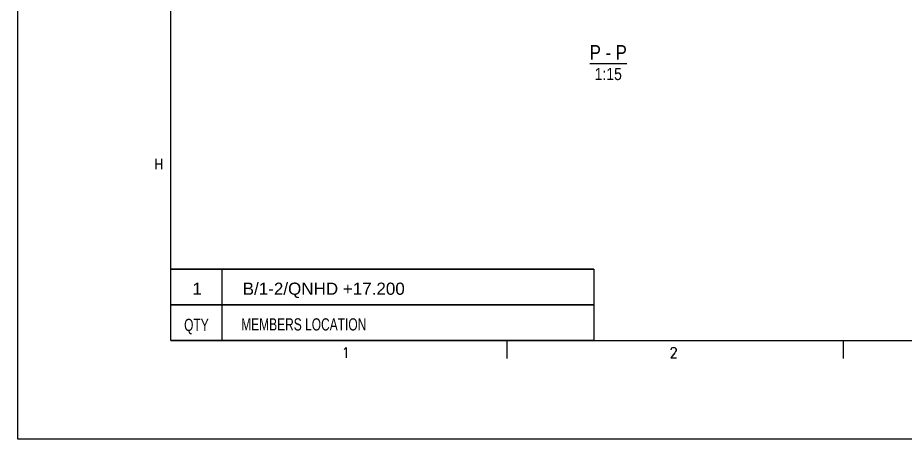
# Model space of a CAD drawing. Header units: millimetres. Extents: x -256 to 585, y -266 to 464.
# Drawn here: x -256.1 to -82, y -266.2 to -183.5 of the extents above; entities that cross this region are included whole.
import ezdxf

# ---------------------------------------------------------------- set-up
doc = ezdxf.new("R2010")
doc.units = ezdxf.units.MM
doc.styles.add('Arial', font='ARIAL.TTF', dxfattribs={"height": 0.2})
doc.styles.add('Arial Narrow', font='ARIALN.TTF', dxfattribs={"height": 0.2})

# ---------------------------------------------------------------- blocks, each defined once
blk = doc.blocks.new('Unknown-252070812-55923')
at = {"color": 7, "linetype": 'Continuous'}
for p, q in [((-256.15, -266.25), (-256.15, 327.75)), ((-226.11, -246.9), (-226.11, 307.74)), ((-229.05, -211.25), (-229.05, -213.25)), ((-229.05, -212.2), (-227.92, -212.2)), ((-227.92, -211.25), (-227.92, -213.25)), ((-226.11, -246.9), (564.83, -246.9)), ((-160.11, -250.42), (-160.11, -246.9)), ((-94.12, -250.42), (-94.12, -246.9)), ((-192.12, -248.62), (-191.95, -248.52)), ((-191.95, -248.52), (-191.71, -248.24)), ((-191.71, -248.24), (-191.71, -250.25)), ((-127.97, -248.62), (-127.89, -248.43)), ((-127.97, -248.72), (-127.97, -248.62)), ((-127.89, -248.43), (-127.81, -248.33)), ((-127.81, -248.33), (-127.65, -248.24)), ((-127.65, -248.24), (-127.32, -248.24)), ((-127.32, -248.24), (-127.16, -248.33)), ((-127.16, -248.33), (-127.08, -248.43)), ((-127.08, -248.43), (-127, -248.62)), ((-127, -248.81), (-127.08, -249)), ((-127, -248.62), (-127, -248.81)), ((-127.24, -249.29), (-128.05, -250.25)), ((-128.05, -250.25), (-126.91, -250.25)), ((-127.08, -249), (-127.24, -249.29)), ((584.85, -266.25), (-256.15, -266.25))]:
    blk.add_line(p, q, dxfattribs=at)
blk = doc.blocks.new('Unknown-252070812-25 - 10917')
at = {"color": 6, "linetype": 'Continuous'}
blk.add_line((-143.93, -192.51), (-136.65, -192.51), dxfattribs=at)
at = {"color": 0, "linetype": 'Continuous'}
for points in [[(-141.73, -191.76), (-141.73, -188.76), (-143.93, -188.76), (-143.93, -191.76)], [(-139.74, -191.76), (-139.74, -188.76), (-140.83, -188.76), (-140.83, -191.76)], [(-136.65, -191.76), (-136.65, -188.76), (-138.84, -188.76), (-138.84, -191.76)], [(-137.62, -195.76), (-137.62, -193.26), (-142.95, -193.26), (-142.95, -195.76)]]:
    blk.add_wipeout(points, dxfattribs=at)
at = {"color": 6, "linetype": 'Continuous', "style": 'Arial Narrow'}
for s, height, p in [('P', 2.86, (-143.93, -191.76)), ('P', 2.86, (-138.84, -191.76)), ('-', 2.86, (-140.83, -191.76)), ('1:15', 2.386, (-142.95, -195.76))]:
    blk.add_text(s, height=height, dxfattribs=at).set_placement(p)
blk = doc.blocks.new('Unknown-252070812-55931')
at = {"color": 7, "linetype": 'Continuous'}
for p, q in [((-143.11, -232.9), (-226.11, -232.9)), ((-226.11, -232.9), (-143.11, -232.9)), ((-226.11, -239.9), (-226.11, -232.9)), ((-216.11, -232.9), (-216.11, -239.9)), ((-143.11, -232.9), (-143.11, -239.9)), ((-143.11, -239.9), (-226.11, -239.9)), ((-143.11, -239.9), (-226.11, -239.9)), ((-226.11, -239.9), (-143.11, -239.9)), ((-226.11, -246.9), (-226.11, -239.9)), ((-216.11, -239.9), (-216.11, -246.9)), ((-143.11, -239.9), (-143.11, -246.9)), ((-143.11, -246.9), (-226.11, -246.9))]:
    blk.add_line(p, q, dxfattribs=at)
at = {"color": 7, "linetype": 'Continuous', "style": 'Arial'}
blk.add_text('1', height=2.39, dxfattribs=at).set_placement((-221.87, -237.9))
at = {"color": 7, "style": 'Arial'}
blk.add_text('B/1-2/QNHD +17.200', height=2.3877, dxfattribs=at).set_placement((-212.01, -237.9))
at = {"color": 7, "linetype": 'Continuous', "style": 'Arial Narrow', "width": 0.86}
for s, height, p in [('QTY', 2.386, (-223.51, -245)), ('MEMBERS LOCATION', 2.3861, (-212.31, -244.9))]:
    blk.add_text(s, height=height, dxfattribs=at).set_placement(p)

msp = doc.modelspace()

# ---------------------------------------------------------------- block references
for name in ['Unknown-252070812-55923', 'Unknown-252070812-55931']:
    msp.add_blockref(name, (0, 0))

# ---------------------------------------------------------------- next in the draw order: block references
msp.add_blockref('Unknown-252070812-25 - 10917', (0, 0))

doc.saveas('drawing.dxf')
